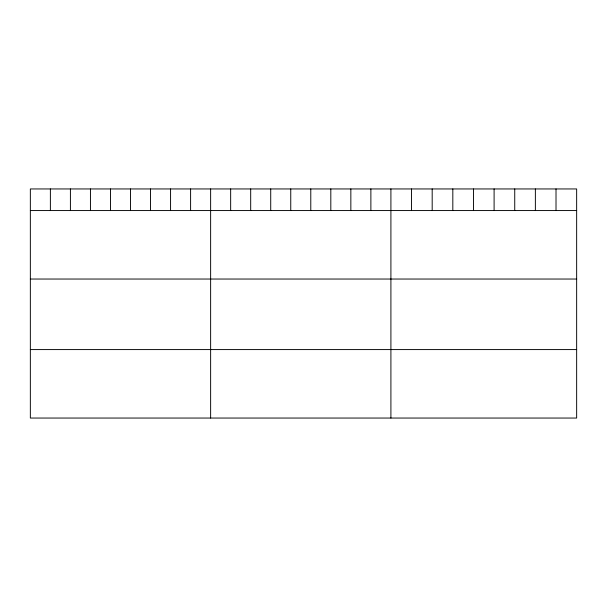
<?xml version="1.0" encoding="UTF-8"?>
<svg xmlns="http://www.w3.org/2000/svg" width="607" height="607" viewBox="0 0 607 607"><rect width="100%" height="100%" fill="white"/><g stroke="black" fill="none" stroke-linecap="round" stroke-linejoin="round"><path stroke-width="0.91" d="M576.65 210.561L576.65 418.048L30.35 418.048L30.35 188.952L576.65 188.952L576.65 210.561L30.35 210.561M30.35 279.038L576.65 279.038M30.35 349.579L576.65 349.579M556.012 188.952L556.012 210.561M535.374 188.952L535.374 210.561M514.736 188.952L514.736 210.561M494.098 188.952L494.098 210.561M473.46 188.952L473.46 210.561M452.822 188.952L452.822 210.561M432.184 188.952L432.184 210.561M411.546 188.952L411.546 210.561M390.908 188.952L390.908 418.048M370.877 188.952L370.877 210.561M350.846 188.952L350.846 210.561M330.815 188.952L330.815 210.561M310.784 188.952L310.784 210.561M290.753 188.952L290.753 210.561M270.722 188.952L270.722 210.561M250.691 188.952L250.691 210.561M230.66 188.952L230.66 210.561M210.629 188.952L210.629 418.048M190.598 188.952L190.598 210.561M170.567 188.952L170.567 210.561M150.536 188.952L150.536 210.561M130.505 188.952L130.505 210.561M110.474 188.952L110.474 210.561M90.443 188.952L90.443 210.561M70.412 188.952L70.412 210.561M50.381 188.952L50.381 210.561"/></g></svg>
